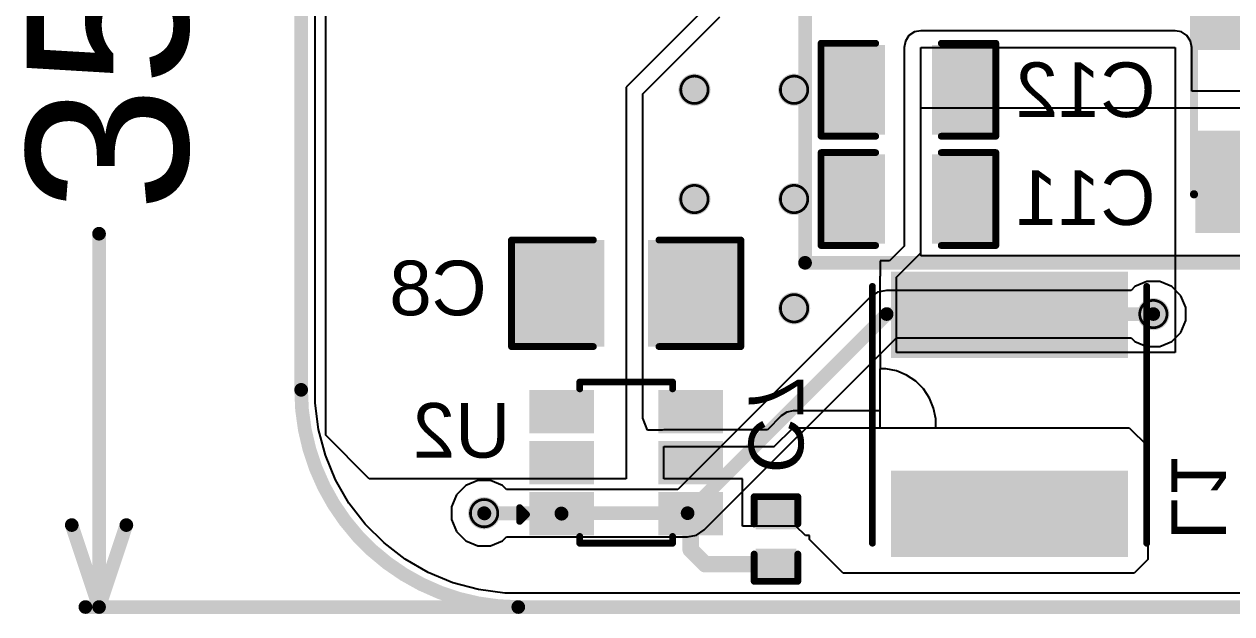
# Model space of a CAD drawing. Header units: inches. Extents: x -1 to 327, y 8 to 89.
# Drawn here: x -0.94 to 21.53, y 7.53 to 18.49 of the extents above; entities that cross this region are included whole.
import ezdxf

# ---------------------------------------------------------------- set-up
doc = ezdxf.new("R2010")
doc.units = ezdxf.units.IN
for name, color, linetype in [('Board Outline', 216, 'Continuous'), ('Bottom Layer', 5, 'Continuous'), ('Bottom Overlay', 54, 'Continuous'), ('Bottom Paste', 16, 'Continuous'), ('Bottom Solder', 6, 'Continuous'), ('Dimension', 6, 'Continuous'), ('Drill Drawing', 1, 'Continuous'), ('Top Layer', 1, 'Continuous'), ('Top Overlay', 2, 'Continuous'), ('Via Holes', 16, 'Continuous')]:
    doc.layers.add(name, color=color, linetype=linetype)
doc.styles.add('Arial', font='', dxfattribs={"height": 0.2})
doc.styles.get('Arial').set_extended_font_data('Arial')

# ---------------------------------------------------------------- blocks, each defined once
blk = doc.blocks.new('TSOT_23_6_B_23')
at = {"layer": 'Bottom Layer'}
for points in [[(-1.7, 1.25), (-0.7, 1.25), (-0.7, 0.65), (-1.7, 0.65)], [(0.7, 1.25), (1.7, 1.25), (1.7, 0.65), (0.7, 0.65)], [(-1.7, 0.3), (-0.7, 0.3), (-0.7, -0.3), (-1.7, -0.3)], [(0.7, 0.3), (1.7, 0.3), (1.7, -0.3), (0.7, -0.3)], [(-1.7, -0.65), (-0.7, -0.65), (-0.7, -1.25), (-1.7, -1.25)], [(0.7, -0.65), (1.7, -0.65), (1.7, -1.25), (0.7, -1.25)]]:
    blk.add_hatch(color=5, dxfattribs=at).paths.add_polyline_path(points)
at = {"layer": 'Bottom Paste'}
for points in [[(-1.7, 1.25), (-0.7, 1.25), (-0.7, 0.65), (-1.7, 0.65)], [(0.7, 1.25), (1.7, 1.25), (1.7, 0.65), (0.7, 0.65)], [(-1.7, 0.3), (-0.7, 0.3), (-0.7, -0.3), (-1.7, -0.3)], [(0.7, 0.3), (1.7, 0.3), (1.7, -0.3), (0.7, -0.3)], [(-1.7, -0.65), (-0.7, -0.65), (-0.7, -1.25), (-1.7, -1.25)], [(0.7, -0.65), (1.7, -0.65), (1.7, -1.25), (0.7, -1.25)]]:
    blk.add_hatch(color=16, dxfattribs=at).paths.add_polyline_path(points)
at = {"layer": 'Bottom Solder'}
for points in [[(-1.802, 1.352), (-0.598, 1.352), (-0.598, 0.548), (-1.802, 0.548)], [(0.598, 1.352), (1.802, 1.352), (1.802, 0.548), (0.598, 0.548)], [(-1.802, 0.402), (-0.598, 0.402), (-0.598, -0.402), (-1.802, -0.402)], [(0.598, 0.402), (1.802, 0.402), (1.802, -0.402), (0.598, -0.402)], [(-1.802, -0.548), (-0.598, -0.548), (-0.598, -1.352), (-1.802, -1.352)], [(0.598, -0.548), (1.802, -0.548), (1.802, -1.352), (0.598, -1.352)]]:
    blk.add_hatch(color=6, dxfattribs=at).paths.add_polyline_path(points)
at = {"layer": 'Bottom Overlay'}
for points in [[(-0.864, 1.372, 0.127, 0.127, 0), (-0.864, 1.499, 0.127, 0.127, 0)], [(-0.864, 1.499, 0.127, 0.127, 0), (0.864, 1.499, 0.127, 0.127, 0)], [(0.864, 1.372, 0.127, 0.127, 0), (0.864, 1.499, 0.127, 0.127, 0)], [(-1.981, -1.092, 0.127, 0.127, 0), (-1.981, -0.838, 0.127, 0.127, 0)], [(-1.981, -0.838, 0.127, 0.127, 0), (-1.854, -0.965, 0.127, 0.127, 0)], [(-1.981, -1.092, 0.127, 0.127, 0), (-1.854, -0.965, 0.127, 0.127, 0)], [(-0.864, -1.499, 0.127, 0.127, 0), (-0.864, -1.372, 0.127, 0.127, 0)], [(0.864, -1.499, 0.127, 0.127, 0), (0.864, -1.372, 0.127, 0.127, 0)], [(-0.864, -1.499, 0.127, 0.127, 0), (0.864, -1.499, 0.127, 0.127, 0)]]:
    blk.add_lwpolyline(points, format="xyseb", dxfattribs=at)
for points in [[(-0.895, 1.499, 0.0635, 0.0635, 1), (-0.832, 1.499, 0.0635, 0.0635, 1)], [(-0.895, 1.499, 0.0635, 0.0635, 1), (-0.832, 1.499, 0.0635, 0.0635, 1)], [(-0.895, 1.372, 0.0635, 0.0635, 1), (-0.832, 1.372, 0.0635, 0.0635, 1)], [(0.832, 1.499, 0.0635, 0.0635, 1), (0.895, 1.499, 0.0635, 0.0635, 1)], [(0.832, 1.499, 0.0635, 0.0635, 1), (0.895, 1.499, 0.0635, 0.0635, 1)], [(0.832, 1.372, 0.0635, 0.0635, 1), (0.895, 1.372, 0.0635, 0.0635, 1)], [(-2.013, -0.838, 0.0635, 0.0635, 1), (-1.949, -0.838, 0.0635, 0.0635, 1)], [(-2.013, -0.838, 0.0635, 0.0635, 1), (-1.949, -0.838, 0.0635, 0.0635, 1)], [(-2.013, -1.092, 0.0635, 0.0635, 1), (-1.949, -1.092, 0.0635, 0.0635, 1)], [(-2.013, -1.092, 0.0635, 0.0635, 1), (-1.949, -1.092, 0.0635, 0.0635, 1)], [(-1.886, -0.965, 0.0635, 0.0635, 1), (-1.822, -0.965, 0.0635, 0.0635, 1)], [(-1.886, -0.965, 0.0635, 0.0635, 1), (-1.822, -0.965, 0.0635, 0.0635, 1)], [(-0.895, -1.372, 0.0635, 0.0635, 1), (-0.832, -1.372, 0.0635, 0.0635, 1)], [(0.832, -1.372, 0.0635, 0.0635, 1), (0.895, -1.372, 0.0635, 0.0635, 1)], [(-0.895, -1.499, 0.0635, 0.0635, 1), (-0.832, -1.499, 0.0635, 0.0635, 1)], [(-0.895, -1.499, 0.0635, 0.0635, 1), (-0.832, -1.499, 0.0635, 0.0635, 1)], [(0.832, -1.499, 0.0635, 0.0635, 1), (0.895, -1.499, 0.0635, 0.0635, 1)], [(0.832, -1.499, 0.0635, 0.0635, 1), (0.895, -1.499, 0.0635, 0.0635, 1)]]:
    blk.add_lwpolyline(points, format="xyseb", close=True, dxfattribs=at)
blk = doc.blocks.new('SWPA5020S3R9NT_B_48')
at = {"layer": 'Bottom Layer'}
for points in [[(-2.55, 2.1), (-1.15, 2.1), (-1.15, -2.1), (-2.55, -2.1)], [(1.15, 2.1), (2.55, 2.1), (2.55, -2.1), (1.15, -2.1)]]:
    blk.add_hatch(color=5, dxfattribs=at).paths.add_polyline_path(points)
at = {"layer": 'Bottom Paste'}
for points in [[(-2.55, 2.1), (-1.15, 2.1), (-1.15, -2.1), (-2.55, -2.1)], [(1.15, 2.1), (2.55, 2.1), (2.55, -2.1), (1.15, -2.1)]]:
    blk.add_hatch(color=16, dxfattribs=at).paths.add_polyline_path(points)
at = {"layer": 'Bottom Solder'}
for points in [[(-2.652, 2.202), (-1.048, 2.202), (-1.048, -2.202), (-2.652, -2.202)], [(1.048, 2.202), (2.652, 2.202), (2.652, -2.202), (1.048, -2.202)]]:
    blk.add_hatch(color=6, dxfattribs=at).paths.add_polyline_path(points)
at = {"layer": 'Bottom Overlay'}
for points in [[(-2.398, 2.551, 0.127, 0.127, 0), (2.377, 2.551, 0.127, 0.127, 0)], [(-2.398, -2.551, 0.127, 0.127, 0), (2.377, -2.551, 0.127, 0.127, 0)]]:
    blk.add_lwpolyline(points, format="xyseb", dxfattribs=at)
for points in [[(-2.43, 2.551, 0.0635, 0.0635, 1), (-2.367, 2.551, 0.0635, 0.0635, 1)], [(2.345, 2.551, 0.0635, 0.0635, 1), (2.409, 2.551, 0.0635, 0.0635, 1)], [(-2.43, -2.551, 0.0635, 0.0635, 1), (-2.367, -2.551, 0.0635, 0.0635, 1)], [(2.345, -2.551, 0.0635, 0.0635, 1), (2.409, -2.551, 0.0635, 0.0635, 1)]]:
    blk.add_lwpolyline(points, format="xyseb", close=True, dxfattribs=at)
blk = doc.blocks.new('C___0805_B_57')
at = {"layer": 'Bottom Layer'}
for points in [[(-1.524, 0.762), (-0.508, 0.762), (-0.508, -0.762), (-1.524, -0.762)], [(0.508, 0.762), (1.524, 0.762), (1.524, -0.762), (0.508, -0.762)]]:
    blk.add_hatch(color=5, dxfattribs=at).paths.add_polyline_path(points)
at = {"layer": 'Bottom Paste'}
for points in [[(-1.524, 0.762), (-0.508, 0.762), (-0.508, -0.762), (-1.524, -0.762)], [(0.508, 0.762), (1.524, 0.762), (1.524, -0.762), (0.508, -0.762)]]:
    blk.add_hatch(color=16, dxfattribs=at).paths.add_polyline_path(points)
at = {"layer": 'Bottom Solder'}
for points in [[(-1.594, 0.832), (-0.438, 0.832), (-0.438, -0.832), (-1.594, -0.832)], [(0.438, 0.832), (1.594, 0.832), (1.594, -0.832), (0.438, -0.832)]]:
    blk.add_hatch(color=6, dxfattribs=at).paths.add_polyline_path(points)
at = {"layer": 'Bottom Overlay'}
for points in [[(-1.626, -0.864, 0.127, 0.127, 0), (-1.626, 0.864, 0.127, 0.127, 0)], [(-1.626, 0.864, 0.127, 0.127, 0), (-0.61, 0.864, 0.127, 0.127, 0)], [(0.61, 0.864, 0.127, 0.127, 0), (1.626, 0.864, 0.127, 0.127, 0)], [(1.626, -0.864, 0.127, 0.127, 0), (1.626, 0.864, 0.127, 0.127, 0)], [(-1.626, -0.864, 0.127, 0.127, 0), (-0.61, -0.864, 0.127, 0.127, 0)], [(0.61, -0.864, 0.127, 0.127, 0), (1.626, -0.864, 0.127, 0.127, 0)]]:
    blk.add_lwpolyline(points, format="xyseb", dxfattribs=at)
for points in [[(-1.657, 0.864, 0.0635, 0.0635, 1), (-1.594, 0.864, 0.0635, 0.0635, 1)], [(-1.657, 0.864, 0.0635, 0.0635, 1), (-1.594, 0.864, 0.0635, 0.0635, 1)], [(-0.641, 0.864, 0.0635, 0.0635, 1), (-0.578, 0.864, 0.0635, 0.0635, 1)], [(0.578, 0.864, 0.0635, 0.0635, 1), (0.641, 0.864, 0.0635, 0.0635, 1)], [(1.594, 0.864, 0.0635, 0.0635, 1), (1.657, 0.864, 0.0635, 0.0635, 1)], [(1.594, 0.864, 0.0635, 0.0635, 1), (1.657, 0.864, 0.0635, 0.0635, 1)], [(-1.657, -0.864, 0.0635, 0.0635, 1), (-1.594, -0.864, 0.0635, 0.0635, 1)], [(-1.657, -0.864, 0.0635, 0.0635, 1), (-1.594, -0.864, 0.0635, 0.0635, 1)], [(-0.641, -0.864, 0.0635, 0.0635, 1), (-0.578, -0.864, 0.0635, 0.0635, 1)], [(0.578, -0.864, 0.0635, 0.0635, 1), (0.641, -0.864, 0.0635, 0.0635, 1)], [(1.594, -0.864, 0.0635, 0.0635, 1), (1.657, -0.864, 0.0635, 0.0635, 1)], [(1.594, -0.864, 0.0635, 0.0635, 1), (1.657, -0.864, 0.0635, 0.0635, 1)]]:
    blk.add_lwpolyline(points, format="xyseb", close=True, dxfattribs=at)
blk = doc.blocks.new('C___0805_B_58')
at = {"layer": 'Bottom Layer'}
for points in [[(-1.524, 0.762), (-0.508, 0.762), (-0.508, -0.762), (-1.524, -0.762)], [(0.508, 0.762), (1.524, 0.762), (1.524, -0.762), (0.508, -0.762)]]:
    blk.add_hatch(color=5, dxfattribs=at).paths.add_polyline_path(points)
at = {"layer": 'Bottom Paste'}
for points in [[(-1.524, 0.762), (-0.508, 0.762), (-0.508, -0.762), (-1.524, -0.762)], [(0.508, 0.762), (1.524, 0.762), (1.524, -0.762), (0.508, -0.762)]]:
    blk.add_hatch(color=16, dxfattribs=at).paths.add_polyline_path(points)
at = {"layer": 'Bottom Solder'}
for points in [[(-1.594, 0.832), (-0.438, 0.832), (-0.438, -0.832), (-1.594, -0.832)], [(0.438, 0.832), (1.594, 0.832), (1.594, -0.832), (0.438, -0.832)]]:
    blk.add_hatch(color=6, dxfattribs=at).paths.add_polyline_path(points)
at = {"layer": 'Bottom Overlay'}
for points in [[(-1.626, -0.864, 0.127, 0.127, 0), (-1.626, 0.864, 0.127, 0.127, 0)], [(-1.626, 0.864, 0.127, 0.127, 0), (-0.61, 0.864, 0.127, 0.127, 0)], [(0.61, 0.864, 0.127, 0.127, 0), (1.626, 0.864, 0.127, 0.127, 0)], [(1.626, -0.864, 0.127, 0.127, 0), (1.626, 0.864, 0.127, 0.127, 0)], [(-1.626, -0.864, 0.127, 0.127, 0), (-0.61, -0.864, 0.127, 0.127, 0)], [(0.61, -0.864, 0.127, 0.127, 0), (1.626, -0.864, 0.127, 0.127, 0)]]:
    blk.add_lwpolyline(points, format="xyseb", dxfattribs=at)
for points in [[(-1.657, 0.864, 0.0635, 0.0635, 1), (-1.594, 0.864, 0.0635, 0.0635, 1)], [(-1.657, 0.864, 0.0635, 0.0635, 1), (-1.594, 0.864, 0.0635, 0.0635, 1)], [(-0.641, 0.864, 0.0635, 0.0635, 1), (-0.578, 0.864, 0.0635, 0.0635, 1)], [(0.578, 0.864, 0.0635, 0.0635, 1), (0.641, 0.864, 0.0635, 0.0635, 1)], [(1.594, 0.864, 0.0635, 0.0635, 1), (1.657, 0.864, 0.0635, 0.0635, 1)], [(1.594, 0.864, 0.0635, 0.0635, 1), (1.657, 0.864, 0.0635, 0.0635, 1)], [(-1.657, -0.864, 0.0635, 0.0635, 1), (-1.594, -0.864, 0.0635, 0.0635, 1)], [(-1.657, -0.864, 0.0635, 0.0635, 1), (-1.594, -0.864, 0.0635, 0.0635, 1)], [(-0.641, -0.864, 0.0635, 0.0635, 1), (-0.578, -0.864, 0.0635, 0.0635, 1)], [(0.578, -0.864, 0.0635, 0.0635, 1), (0.641, -0.864, 0.0635, 0.0635, 1)], [(1.594, -0.864, 0.0635, 0.0635, 1), (1.657, -0.864, 0.0635, 0.0635, 1)], [(1.594, -0.864, 0.0635, 0.0635, 1), (1.657, -0.864, 0.0635, 0.0635, 1)]]:
    blk.add_lwpolyline(points, format="xyseb", close=True, dxfattribs=at)
blk = doc.blocks.new('C___1206_B_61')
at = {"layer": 'Bottom Layer'}
for points in [[(-2.032, 0.889), (-0.508, 0.889), (-0.508, -0.889), (-2.032, -0.889)], [(0.508, 0.889), (2.032, 0.889), (2.032, -0.889), (0.508, -0.889)]]:
    blk.add_hatch(color=5, dxfattribs=at).paths.add_polyline_path(points)
at = {"layer": 'Bottom Paste'}
for points in [[(-2.032, 0.889), (-0.508, 0.889), (-0.508, -0.889), (-2.032, -0.889)], [(0.508, 0.889), (2.032, 0.889), (2.032, -0.889), (0.508, -0.889)]]:
    blk.add_hatch(color=16, dxfattribs=at).paths.add_polyline_path(points)
at = {"layer": 'Bottom Solder'}
for points in [[(-2.1336, 0.9906), (-0.4064, 0.9906), (-0.4064, -0.9906), (-2.1336, -0.9906)], [(0.4064, 0.9906), (2.1336, 0.9906), (2.1336, -0.9906), (0.4064, -0.9906)]]:
    blk.add_hatch(color=6, dxfattribs=at).paths.add_polyline_path(points)
at = {"layer": 'Bottom Overlay'}
for points in [[(-0.6096, 0.9906, 0.127, 0.127, 0), (-2.1336, 0.9906, 0.127, 0.127, 0)], [(-2.1336, 0.9906, 0.127, 0.127, 0), (-2.1336, -0.9906, 0.127, 0.127, 0)], [(2.1336, 0.9906, 0.127, 0.127, 0), (0.6096, 0.9906, 0.127, 0.127, 0)], [(2.1336, 0.9906, 0.127, 0.127, 0), (2.1336, -0.9906, 0.127, 0.127, 0)], [(-0.6096, -0.9906, 0.127, 0.127, 0), (-2.1336, -0.9906, 0.127, 0.127, 0)], [(2.1336, -0.9906, 0.127, 0.127, 0), (0.6096, -0.9906, 0.127, 0.127, 0)]]:
    blk.add_lwpolyline(points, format="xyseb", dxfattribs=at)
for points in [[(-2.16535, 0.9906, 0.0635, 0.0635, 1), (-2.10185, 0.9906, 0.0635, 0.0635, 1)], [(-2.16535, 0.9906, 0.0635, 0.0635, 1), (-2.10185, 0.9906, 0.0635, 0.0635, 1)], [(-0.64135, 0.9906, 0.0635, 0.0635, 1), (-0.57785, 0.9906, 0.0635, 0.0635, 1)], [(0.57785, 0.9906, 0.0635, 0.0635, 1), (0.64135, 0.9906, 0.0635, 0.0635, 1)], [(2.10185, 0.9906, 0.0635, 0.0635, 1), (2.16535, 0.9906, 0.0635, 0.0635, 1)], [(2.10185, 0.9906, 0.0635, 0.0635, 1), (2.16535, 0.9906, 0.0635, 0.0635, 1)], [(-2.16535, -0.9906, 0.0635, 0.0635, 1), (-2.10185, -0.9906, 0.0635, 0.0635, 1)], [(-2.16535, -0.9906, 0.0635, 0.0635, 1), (-2.10185, -0.9906, 0.0635, 0.0635, 1)], [(-0.64135, -0.9906, 0.0635, 0.0635, 1), (-0.57785, -0.9906, 0.0635, 0.0635, 1)], [(0.57785, -0.9906, 0.0635, 0.0635, 1), (0.64135, -0.9906, 0.0635, 0.0635, 1)], [(2.10185, -0.9906, 0.0635, 0.0635, 1), (2.16535, -0.9906, 0.0635, 0.0635, 1)], [(2.10185, -0.9906, 0.0635, 0.0635, 1), (2.16535, -0.9906, 0.0635, 0.0635, 1)]]:
    blk.add_lwpolyline(points, format="xyseb", close=True, dxfattribs=at)
blk = doc.blocks.new('____0402_B_62')
at = {"layer": 'Bottom Layer'}
for points in [[(-0.241, 0.318), (-0.241, -0.318), (-0.699, -0.318), (-0.699, 0.318)], [(0.699, 0.318), (0.699, -0.318), (0.241, -0.318), (0.241, 0.318)]]:
    blk.add_hatch(color=5, dxfattribs=at).paths.add_polyline_path(points)
at = {"layer": 'Bottom Paste'}
for points in [[(-0.241, 0.318), (-0.241, -0.318), (-0.699, -0.318), (-0.699, 0.318)], [(0.699, 0.318), (0.699, -0.318), (0.241, -0.318), (0.241, 0.318)]]:
    blk.add_hatch(color=16, dxfattribs=at).paths.add_polyline_path(points)
at = {"layer": 'Bottom Solder'}
for points in [[(-0.181, 0.377), (-0.181, -0.377), (-0.758, -0.377), (-0.758, 0.377)], [(0.758, 0.377), (0.758, -0.377), (0.181, -0.377), (0.181, 0.377)]]:
    blk.add_hatch(color=6, dxfattribs=at).paths.add_polyline_path(points)
at = {"layer": 'Bottom Overlay'}
for points in [[(-0.787, -0.406, 0.127, 0.127, 0), (-0.787, 0.406, 0.127, 0.127, 0)], [(-0.279, 0.406, 0.127, 0.127, 0), (-0.787, 0.406, 0.127, 0.127, 0)], [(0.787, 0.406, 0.127, 0.127, 0), (0.279, 0.406, 0.127, 0.127, 0)], [(0.787, -0.406, 0.127, 0.127, 0), (0.787, 0.406, 0.127, 0.127, 0)], [(-0.279, -0.406, 0.127, 0.127, 0), (-0.787, -0.406, 0.127, 0.127, 0)], [(0.787, -0.406, 0.127, 0.127, 0), (0.279, -0.406, 0.127, 0.127, 0)]]:
    blk.add_lwpolyline(points, format="xyseb", dxfattribs=at)
for points in [[(-0.819, 0.406, 0.0635, 0.0635, 1), (-0.756, 0.406, 0.0635, 0.0635, 1)], [(-0.819, 0.406, 0.0635, 0.0635, 1), (-0.756, 0.406, 0.0635, 0.0635, 1)], [(-0.311, 0.406, 0.0635, 0.0635, 1), (-0.248, 0.406, 0.0635, 0.0635, 1)], [(0.248, 0.406, 0.0635, 0.0635, 1), (0.311, 0.406, 0.0635, 0.0635, 1)], [(0.756, 0.406, 0.0635, 0.0635, 1), (0.819, 0.406, 0.0635, 0.0635, 1)], [(0.756, 0.406, 0.0635, 0.0635, 1), (0.819, 0.406, 0.0635, 0.0635, 1)], [(-0.819, -0.406, 0.0635, 0.0635, 1), (-0.756, -0.406, 0.0635, 0.0635, 1)], [(-0.819, -0.406, 0.0635, 0.0635, 1), (-0.756, -0.406, 0.0635, 0.0635, 1)], [(-0.311, -0.406, 0.0635, 0.0635, 1), (-0.248, -0.406, 0.0635, 0.0635, 1)], [(0.248, -0.406, 0.0635, 0.0635, 1), (0.311, -0.406, 0.0635, 0.0635, 1)], [(0.756, -0.406, 0.0635, 0.0635, 1), (0.819, -0.406, 0.0635, 0.0635, 1)], [(0.756, -0.406, 0.0635, 0.0635, 1), (0.819, -0.406, 0.0635, 0.0635, 1)]]:
    blk.add_lwpolyline(points, format="xyseb", close=True, dxfattribs=at)
blk = doc.blocks.new('C____B_B_63')
at = {"layer": 'Bottom Layer'}
for points in [[(-0.85, 1.5), (-0.85, -1.5), (-2.55, -1.5), (-2.55, 1.5)], [(2.55, 1.5), (2.55, -1.5), (0.85, -1.5), (0.85, 1.5)]]:
    blk.add_hatch(color=5, dxfattribs=at).paths.add_polyline_path(points)
at = {"layer": 'Bottom Paste'}
for points in [[(-0.85, 1.5), (-0.85, -1.5), (-2.55, -1.5), (-2.55, 1.5)], [(2.55, 1.5), (2.55, -1.5), (0.85, -1.5), (0.85, 1.5)]]:
    blk.add_hatch(color=16, dxfattribs=at).paths.add_polyline_path(points)
at = {"layer": 'Bottom Solder'}
for points in [[(-0.748, 1.602), (-0.748, -1.602), (-2.652, -1.602), (-2.652, 1.602)], [(2.652, 1.602), (2.652, -1.602), (0.748, -1.602), (0.748, 1.602)]]:
    blk.add_hatch(color=6, dxfattribs=at).paths.add_polyline_path(points)
at = {"layer": 'Bottom Overlay'}
for points in [[(-1.934, 1.626, 0.152, 0.152, 0), (2.028, 1.626, 0.152, 0.152, 0)], [(-3.023, 0.254, 0.127, 0.127, 0), (-3.023, -0.406, 0.127, 0.127, 0)], [(-3.353, -0.051, 0.127, 0.127, 0), (-2.692, -0.051, 0.127, 0.127, 0)], [(-1.934, -1.626, 0.152, 0.152, 0), (2.028, -1.626, 0.152, 0.152, 0)]]:
    blk.add_lwpolyline(points, format="xyseb", dxfattribs=at)
for points in [[(-1.972, 1.626, 0.0762, 0.0762, 1), (-1.896, 1.626, 0.0762, 0.0762, 1)], [(1.99, 1.626, 0.0762, 0.0762, 1), (2.066, 1.626, 0.0762, 0.0762, 1)], [(-3.054, 0.254, 0.0635, 0.0635, 1), (-2.991, 0.254, 0.0635, 0.0635, 1)], [(-3.385, -0.051, 0.0635, 0.0635, 1), (-3.321, -0.051, 0.0635, 0.0635, 1)], [(-2.724, -0.051, 0.0635, 0.0635, 1), (-2.661, -0.051, 0.0635, 0.0635, 1)], [(-3.054, -0.406, 0.0635, 0.0635, 1), (-2.991, -0.406, 0.0635, 0.0635, 1)], [(-1.972, -1.626, 0.0762, 0.0762, 1), (-1.896, -1.626, 0.0762, 0.0762, 1)], [(1.99, -1.626, 0.0762, 0.0762, 1), (2.066, -1.626, 0.0762, 0.0762, 1)]]:
    blk.add_lwpolyline(points, format="xyseb", close=True, dxfattribs=at)

msp = doc.modelspace()

# ---------------------------------------------------------------- hatches: boundary and pattern name
at = {"layer": 'Bottom Layer'}
h = msp.add_hatch(color=5, dxfattribs=at)
edge = h.paths.add_edge_path()
edge.add_arc((11.532, 17.272), 0.3, 0, 360)
h = msp.add_hatch(color=5, dxfattribs=at)
edge = h.paths.add_edge_path()
edge.add_arc((13.386, 17.272), 0.3, 0, 360)
h = msp.add_hatch(color=5, dxfattribs=at)
edge = h.paths.add_edge_path()
edge.add_arc((11.532, 15.24), 0.3, 0, 360)
h = msp.add_hatch(color=5, dxfattribs=at)
edge = h.paths.add_edge_path()
edge.add_arc((13.386, 15.24), 0.3, 0, 360)
h = msp.add_hatch(color=5, dxfattribs=at)
edge = h.paths.add_edge_path()
edge.add_arc((13.386, 13.208), 0.3, 0, 360)
h = msp.add_hatch(color=5, dxfattribs=at)
edge = h.paths.add_edge_path()
edge.add_arc((20.068, 13.101), 0.3, 0, 360)
h = msp.add_hatch(color=5, dxfattribs=at)
edge = h.paths.add_edge_path()
edge.add_arc((7.62, 9.398), 0.3, 0, 360)
at = {"layer": 'Top Layer'}
h = msp.add_hatch(color=1, dxfattribs=at)
edge = h.paths.add_edge_path()
edge.add_arc((11.532, 17.272), 0.3, 0, 360)
h = msp.add_hatch(color=1, dxfattribs=at)
edge = h.paths.add_edge_path()
edge.add_arc((13.386, 17.272), 0.3, 0, 360)
h = msp.add_hatch(color=1, dxfattribs=at)
edge = h.paths.add_edge_path()
edge.add_arc((11.532, 15.24), 0.3, 0, 360)
h = msp.add_hatch(color=1, dxfattribs=at)
edge = h.paths.add_edge_path()
edge.add_arc((13.386, 15.24), 0.3, 0, 360)
h = msp.add_hatch(color=1, dxfattribs=at)
edge = h.paths.add_edge_path()
edge.add_arc((13.386, 13.208), 0.3, 0, 360)
h = msp.add_hatch(color=1, dxfattribs=at)
edge = h.paths.add_edge_path()
edge.add_arc((20.068, 13.101), 0.3, 0, 360)
h = msp.add_hatch(color=1, dxfattribs=at)
edge = h.paths.add_edge_path()
edge.add_arc((7.62, 9.398), 0.3, 0, 360)
at = {"layer": 'Via Holes'}
h = msp.add_hatch(color=7, dxfattribs=at)
edge = h.paths.add_edge_path()
edge.add_arc((11.532, 17.272), 0.15, 0, 360)
h = msp.add_hatch(color=7, dxfattribs=at)
edge = h.paths.add_edge_path()
edge.add_arc((13.386, 17.272), 0.15, 0, 360)
h = msp.add_hatch(color=7, dxfattribs=at)
edge = h.paths.add_edge_path()
edge.add_arc((11.532, 15.24), 0.15, 0, 360)
h = msp.add_hatch(color=7, dxfattribs=at)
edge = h.paths.add_edge_path()
edge.add_arc((13.386, 15.24), 0.15, 0, 360)
h = msp.add_hatch(color=7, dxfattribs=at)
edge = h.paths.add_edge_path()
edge.add_arc((13.386, 13.208), 0.15, 0, 360)
h = msp.add_hatch(color=7, dxfattribs=at)
edge = h.paths.add_edge_path()
edge.add_arc((20.068, 13.101), 0.15, 0, 360)
h = msp.add_hatch(color=7, dxfattribs=at)
edge = h.paths.add_edge_path()
edge.add_arc((7.62, 9.398), 0.15, 0, 360)

# ---------------------------------------------------------------- linework, layer by layer
at = {"layer": 'Board Outline'}
for points in [[(4.216, 11.692, 0.254, 0.254, 0), (4.216, 38.617, 0.254, 0.254, 0)], [(8.255, 7.653, 0.254, 0.254, -0.414214), (4.216, 11.692, 0.254, 0.254, 0)], [(8.255, 7.653, 0.254, 0.254, 0), (34.65, 7.653, 0.254, 0.254, 0)]]:
    msp.add_lwpolyline(points, format="xyseb", dxfattribs=at)
for points in [[(4.153, 11.692, 0.127, 0.127, 1), (4.28, 11.692, 0.127, 0.127, 1)], [(4.153, 11.692, 0.127, 0.127, 1), (4.28, 11.692, 0.127, 0.127, 1)], [(8.192, 7.653, 0.127, 0.127, 1), (8.319, 7.653, 0.127, 0.127, 1)], [(8.192, 7.653, 0.127, 0.127, 1), (8.319, 7.653, 0.127, 0.127, 1)]]:
    msp.add_lwpolyline(points, format="xyseb", close=True, dxfattribs=at)
at = {"layer": 'Bottom Layer'}
for p, q in [((4.674, 10.846), (4.674, 38.354)), ((11.786, 18.847), (10.262, 17.323)), ((10.572, 17.194), (12.005, 18.627)), ((15.522, 18.279), (15.455, 18.178)), ((15.623, 18.347), (15.522, 18.279)), ((15.742, 18.37), (15.623, 18.347)), ((20.472, 18.37), (15.742, 18.37)), ((20.591, 18.347), (20.472, 18.37)), ((20.692, 18.279), (20.591, 18.347)), ((20.76, 18.178), (20.692, 18.279)), ((15.455, 18.178), (15.431, 18.059)), ((15.431, 18.059), (15.431, 16.933)), ((15.742, 14.237), (15.742, 18.059)), ((15.742, 18.059), (20.472, 18.059)), ((20.472, 18.059), (20.472, 12.388)), ((20.783, 18.059), (20.76, 18.178)), ((20.783, 17.244), (20.783, 18.059)), ((10.262, 17.323), (10.262, 10.038)), ((10.572, 11.162), (10.572, 17.194)), ((30.137, 17.244), (20.783, 17.244)), ((15.431, 16.933), (15.431, 16.933)), ((15.431, 16.933), (15.431, 14.366)), ((15.742, 14.183), (15.742, 16.933)), ((15.742, 16.933), (30.959, 16.933)), ((15.431, 14.366), (15.158, 14.093)), ((15.293, 13.788), (15.742, 14.237)), ((34.497, 14.183), (15.742, 14.183)), ((15.158, 14.093), (14.988, 14.093)), ((14.988, 14.093), (14.988, 13.818)), ((14.988, 13.818), (14.982, 13.788)), ((14.982, 13.788), (14.982, 12.388)), ((15.293, 12.388), (15.293, 13.788)), ((14.982, 12.388), (14.988, 12.358)), ((14.988, 12.358), (14.988, 12.083)), ((20.472, 12.388), (15.293, 12.388)), ((14.988, 12.083), (14.982, 12.083)), ((14.982, 12.083), (14.982, 10.988)), ((14.988, 12.083), (14.982, 12.083)), ((14.982, 12.083), (14.982, 11.873)), ((14.988, 12.083), (14.988, 12.083)), ((15.09, 12.083), (14.988, 12.083)), ((15.289, 12.043), (15.09, 12.083)), ((15.477, 11.965), (15.289, 12.043)), ((15.647, 11.852), (15.477, 11.965)), ((14.982, 11.873), (14.982, 11.299)), ((15.791, 11.708), (15.647, 11.852)), ((15.904, 11.539), (15.791, 11.708)), ((15.981, 11.351), (15.904, 11.539)), ((13.248, 11.275), (13.147, 11.208)), ((13.367, 11.299), (13.248, 11.275)), ((14.982, 11.299), (13.367, 11.299)), ((16.021, 11.152), (15.981, 11.351)), ((10.657, 10.943), (10.572, 11.162)), ((13.147, 11.208), (12.888, 10.949)), ((16.021, 11.05), (16.021, 11.152)), ((16.021, 10.988), (16.021, 11.05)), ((5.482, 10.038), (4.674, 10.846)), ((10.932, 10.943), (10.657, 10.943)), ((10.962, 10.949), (10.932, 10.943)), ((12.888, 10.949), (10.962, 10.949)), ((13.017, 10.638), (13.367, 10.988)), ((13.367, 10.988), (19.619, 10.988)), ((14.982, 10.988), (16.021, 10.988)), ((19.619, 10.988), (19.964, 10.643)), ((10.962, 10.038), (10.962, 10.638)), ((10.962, 10.638), (13.017, 10.638)), ((19.964, 10.643), (19.964, 8.534)), ((10.262, 10.038), (5.482, 10.038)), ((12.428, 10.038), (10.962, 10.038)), ((12.428, 9.159), (12.428, 10.038)), ((13.421, 9.159), (12.428, 9.159)), ((13.599, 8.981), (13.421, 9.159)), ((13.672, 8.981), (13.599, 8.981)), ((13.672, 8.909), (13.672, 8.981)), ((14.3, 8.28), (13.672, 8.909)), ((19.964, 8.534), (19.71, 8.28)), ((19.71, 8.28), (14.3, 8.28))]:
    msp.add_line(p, q, dxfattribs=at)
for points in [[(7.62, 9.398, 0.254, 0.254, 0), (7.625, 9.393, 0.254, 0.254, 0)], [(7.625, 9.393, 0.254, 0.254, 0), (9.056, 9.393, 0.254, 0.254, 0)], [(9.056, 9.393, 0.254, 0.254, 0), (9.062, 9.388, 0.254, 0.254, 0)], [(11.462, 8.72, 0.305, 0.305, 0), (11.462, 9.388, 0.305, 0.305, 0)], [(11.462, 8.72, 0.305, 0.305, 0), (11.733, 8.448, 0.305, 0.305, 0)], [(11.733, 8.448, 0.305, 0.305, 0), (13.049, 8.448, 0.305, 0.305, 0)]]:
    msp.add_lwpolyline(points, format="xyseb", dxfattribs=at)
for points in [[(7.556, 9.398, 0.127, 0.127, 1), (7.684, 9.398, 0.127, 0.127, 1)], [(7.562, 9.393, 0.127, 0.127, 1), (7.689, 9.393, 0.127, 0.127, 1)], [(7.562, 9.393, 0.127, 0.127, 1), (7.689, 9.393, 0.127, 0.127, 1)], [(8.993, 9.393, 0.127, 0.127, 1), (9.12, 9.393, 0.127, 0.127, 1)], [(8.993, 9.393, 0.127, 0.127, 1), (9.12, 9.393, 0.127, 0.127, 1)], [(8.998, 9.388, 0.127, 0.127, 1), (9.125, 9.388, 0.127, 0.127, 1)], [(11.385, 9.388, 0.152, 0.152, 1), (11.538, 9.388, 0.152, 0.152, 1)], [(11.385, 8.72, 0.152, 0.152, 1), (11.538, 8.72, 0.152, 0.152, 1)], [(11.385, 8.72, 0.152, 0.152, 1), (11.538, 8.72, 0.152, 0.152, 1)], [(11.657, 8.448, 0.152, 0.152, 1), (11.81, 8.448, 0.152, 0.152, 1)], [(11.657, 8.448, 0.152, 0.152, 1), (11.81, 8.448, 0.152, 0.152, 1)], [(12.973, 8.448, 0.152, 0.152, 1), (13.126, 8.448, 0.152, 0.152, 1)]]:
    msp.add_lwpolyline(points, format="xyseb", close=True, dxfattribs=at)
at = {"layer": 'Dimension'}
for points in [[(0.457, 7.653, 0.254, 0.254, 0), (0.457, 14.595, 0.254, 0.254, 0)], [(-0.051, 9.177, 0.254, 0.254, 0), (0.457, 7.653, 0.254, 0.254, 0)], [(0.457, 7.653, 0.254, 0.254, 0), (0.965, 9.177, 0.254, 0.254, 0)], [(0.203, 7.653, 0.254, 0.254, 0), (94.463, 7.653, 0.254, 0.254, 0)]]:
    msp.add_lwpolyline(points, format="xyseb", dxfattribs=at)
for points in [[(0.394, 14.595, 0.127, 0.127, 1), (0.521, 14.595, 0.127, 0.127, 1)], [(-0.114, 9.177, 0.127, 0.127, 1), (0.013, 9.177, 0.127, 0.127, 1)], [(0.902, 9.177, 0.127, 0.127, 1), (1.029, 9.177, 0.127, 0.127, 1)], [(0.14, 7.653, 0.127, 0.127, 1), (0.267, 7.653, 0.127, 0.127, 1)], [(0.394, 7.653, 0.127, 0.127, 1), (0.521, 7.653, 0.127, 0.127, 1)], [(0.394, 7.653, 0.127, 0.127, 1), (0.521, 7.653, 0.127, 0.127, 1)], [(0.394, 7.653, 0.127, 0.127, 1), (0.521, 7.653, 0.127, 0.127, 1)]]:
    msp.add_lwpolyline(points, format="xyseb", close=True, dxfattribs=at)
at = {"layer": 'Drill Drawing'}
for points in [[(11.786, 17.272, 0.0508, 0.0508, 1), (11.278, 17.272, 0.0508, 0.0508, 1)], [(13.64, 17.272, 0.0508, 0.0508, 1), (13.132, 17.272, 0.0508, 0.0508, 1)], [(11.265, 17.272, 0.0254, 0.0254, 1), (11.29, 17.272, 0.0254, 0.0254, 1)], [(11.773, 17.272, 0.0254, 0.0254, 1), (11.798, 17.272, 0.0254, 0.0254, 1)], [(13.119, 17.272, 0.0254, 0.0254, 1), (13.145, 17.272, 0.0254, 0.0254, 1)], [(13.627, 17.272, 0.0254, 0.0254, 1), (13.652, 17.272, 0.0254, 0.0254, 1)], [(11.786, 15.24, 0.0508, 0.0508, 1), (11.278, 15.24, 0.0508, 0.0508, 1)], [(13.64, 15.24, 0.0508, 0.0508, 1), (13.132, 15.24, 0.0508, 0.0508, 1)], [(11.265, 15.24, 0.0254, 0.0254, 1), (11.29, 15.24, 0.0254, 0.0254, 1)], [(11.773, 15.24, 0.0254, 0.0254, 1), (11.798, 15.24, 0.0254, 0.0254, 1)], [(13.119, 15.24, 0.0254, 0.0254, 1), (13.145, 15.24, 0.0254, 0.0254, 1)], [(13.627, 15.24, 0.0254, 0.0254, 1), (13.652, 15.24, 0.0254, 0.0254, 1)], [(13.64, 13.208, 0.0508, 0.0508, 1), (13.132, 13.208, 0.0508, 0.0508, 1)], [(20.322, 13.101, 0.0508, 0.0508, 1), (19.814, 13.101, 0.0508, 0.0508, 1)], [(13.119, 13.208, 0.0254, 0.0254, 1), (13.145, 13.208, 0.0254, 0.0254, 1)], [(13.627, 13.208, 0.0254, 0.0254, 1), (13.652, 13.208, 0.0254, 0.0254, 1)], [(19.801, 13.101, 0.0254, 0.0254, 1), (19.827, 13.101, 0.0254, 0.0254, 1)], [(20.309, 13.101, 0.0254, 0.0254, 1), (20.335, 13.101, 0.0254, 0.0254, 1)], [(7.874, 9.398, 0.0508, 0.0508, 1), (7.366, 9.398, 0.0508, 0.0508, 1)], [(7.353, 9.398, 0.0254, 0.0254, 1), (7.379, 9.398, 0.0254, 0.0254, 1)], [(7.861, 9.398, 0.0254, 0.0254, 1), (7.887, 9.398, 0.0254, 0.0254, 1)]]:
    msp.add_lwpolyline(points, format="xyseb", close=True, dxfattribs=at)
at = {"layer": 'Top Layer'}
for p, q in [((4.475, 11.692), (4.475, 22.715)), ((19.948, 13.705), (19.725, 13.613)), ((20.188, 13.705), (19.948, 13.705)), ((20.411, 13.613), (20.188, 13.705)), ((14.939, 13.507), (14.796, 13.412)), ((15.107, 13.541), (14.939, 13.507)), ((19.653, 13.541), (15.107, 13.541)), ((19.725, 13.613), (19.653, 13.541)), ((20.581, 13.443), (20.411, 13.613)), ((14.796, 13.412), (11.222, 9.838)), ((20.673, 13.221), (20.581, 13.443)), ((20.673, 12.98), (20.673, 13.221)), ((20.581, 12.758), (20.673, 12.98)), ((11.716, 9.087), (15.289, 12.66)), ((15.289, 12.66), (19.653, 12.66)), ((19.653, 12.66), (19.725, 12.588)), ((19.725, 12.588), (19.948, 12.496)), ((20.188, 12.496), (20.411, 12.588)), ((20.411, 12.588), (20.581, 12.758)), ((19.948, 12.496), (20.188, 12.496)), ((4.475, 11.444), (4.475, 11.692)), ((4.54, 10.953), (4.475, 11.444)), ((4.668, 10.474), (4.54, 10.953)), ((4.858, 10.017), (4.668, 10.474)), ((5.106, 9.587), (4.858, 10.017)), ((7.277, 9.911), (7.107, 9.741)), ((7.5, 10.003), (7.277, 9.911)), ((7.74, 10.003), (7.5, 10.003)), ((7.963, 9.911), (7.74, 10.003)), ((8.035, 9.838), (7.963, 9.911)), ((7.107, 9.741), (7.015, 9.518)), ((11.222, 9.838), (8.035, 9.838)), ((5.407, 9.194), (5.106, 9.587)), ((7.015, 9.518), (7.015, 9.278)), ((7.015, 9.278), (7.107, 9.055)), ((5.758, 8.844), (5.407, 9.194)), ((7.107, 9.055), (7.277, 8.885)), ((11.405, 8.958), (11.573, 8.991)), ((11.573, 8.991), (11.716, 9.087)), ((6.151, 8.542), (5.758, 8.844)), ((7.277, 8.885), (7.5, 8.793)), ((7.5, 8.793), (7.74, 8.793)), ((7.74, 8.793), (7.963, 8.885)), ((7.963, 8.885), (8.035, 8.958)), ((8.035, 8.958), (11.405, 8.958)), ((6.58, 8.295), (6.151, 8.542)), ((7.037, 8.105), (6.58, 8.295)), ((7.516, 7.977), (7.037, 8.105)), ((8.007, 7.912), (7.516, 7.977)), ((8.255, 7.912), (8.007, 7.912)), ((34.391, 7.912), (8.255, 7.912))]:
    msp.add_line(p, q, dxfattribs=at)
for points in [[(11.405, 9.398, 0.254, 0.254, 0), (15.107, 13.101, 0.254, 0.254, 0)], [(15.107, 13.101, 0.254, 0.254, 0), (20.068, 13.101, 0.254, 0.254, 0)], [(7.62, 9.398, 0.254, 0.254, 0), (11.405, 9.398, 0.254, 0.254, 0)]]:
    msp.add_lwpolyline(points, format="xyseb", dxfattribs=at)
for points in [[(15.044, 13.101, 0.127, 0.127, 1), (15.171, 13.101, 0.127, 0.127, 1)], [(15.044, 13.101, 0.127, 0.127, 1), (15.171, 13.101, 0.127, 0.127, 1)], [(20.004, 13.101, 0.127, 0.127, 1), (20.131, 13.101, 0.127, 0.127, 1)], [(7.556, 9.398, 0.127, 0.127, 1), (7.684, 9.398, 0.127, 0.127, 1)], [(11.341, 9.398, 0.127, 0.127, 1), (11.468, 9.398, 0.127, 0.127, 1)], [(11.341, 9.398, 0.127, 0.127, 1), (11.468, 9.398, 0.127, 0.127, 1)]]:
    msp.add_lwpolyline(points, format="xyseb", close=True, dxfattribs=at)
at = {"layer": 'Top Overlay'}
for points in [[(13.59, 14.054, 0.254, 0.254, 0), (13.59, 42.054, 0.254, 0.254, 0)], [(13.59, 14.054, 0.254, 0.254, 0), (63.59, 14.054, 0.254, 0.254, 0)]]:
    msp.add_lwpolyline(points, format="xyseb", dxfattribs=at)
msp.add_lwpolyline([(13.526, 14.054, 0.127, 0.127, 1), (13.653, 14.054, 0.127, 0.127, 1)], format="xyseb", close=True, dxfattribs=at)
msp.add_lwpolyline([(13.526, 14.054, 0.127, 0.127, 1), (13.653, 14.054, 0.127, 0.127, 1)], format="xyseb", close=True, dxfattribs=at)

# ---------------------------------------------------------------- block references
for name, p, rotation in [('C____B_B_63', (22.45, 17.262), 90), ('C___1206_B_61', (10.262, 13.487), 180), ('SWPA5020S3R9NT_B_48', (17.393, 11.238), 90), ('____0402_B_62', (13.049, 8.918), 270)]:
    msp.add_blockref(name, p, dxfattribs=dict(rotation=rotation))
for name, p in [('C___0805_B_57', (15.513, 17.272)), ('C___0805_B_58', (15.513, 15.24)), ('TSOT_23_6_B_23', (10.262, 10.338))]:
    msp.add_blockref(name, p)

# ---------------------------------------------------------------- texts
at = {"layer": 'Bottom Overlay', "style": 'Arial', "text_generation_flag": 2}
for s, p in [('C12', (20.11, 16.764)), ('C11', (20.11, 14.758)), ('C8', (7.67, 13.078)), ('U2', (8.105, 10.43))]:
    msp.add_text(s, height=1.016, dxfattribs=at).set_placement(p)
for s, p in [('C7', (12.542, 10.141)), ('L1', (20.404, 8.897))]:
    msp.add_text(s, height=1.016, rotation=270, dxfattribs=at).set_placement(p)
at = {"layer": 'Dimension', "style": 'Arial'}
msp.add_text('35.00mm', height=3, rotation=90, dxfattribs=at).set_placement((2.109, 15.001))

doc.saveas('drawing.dxf')
